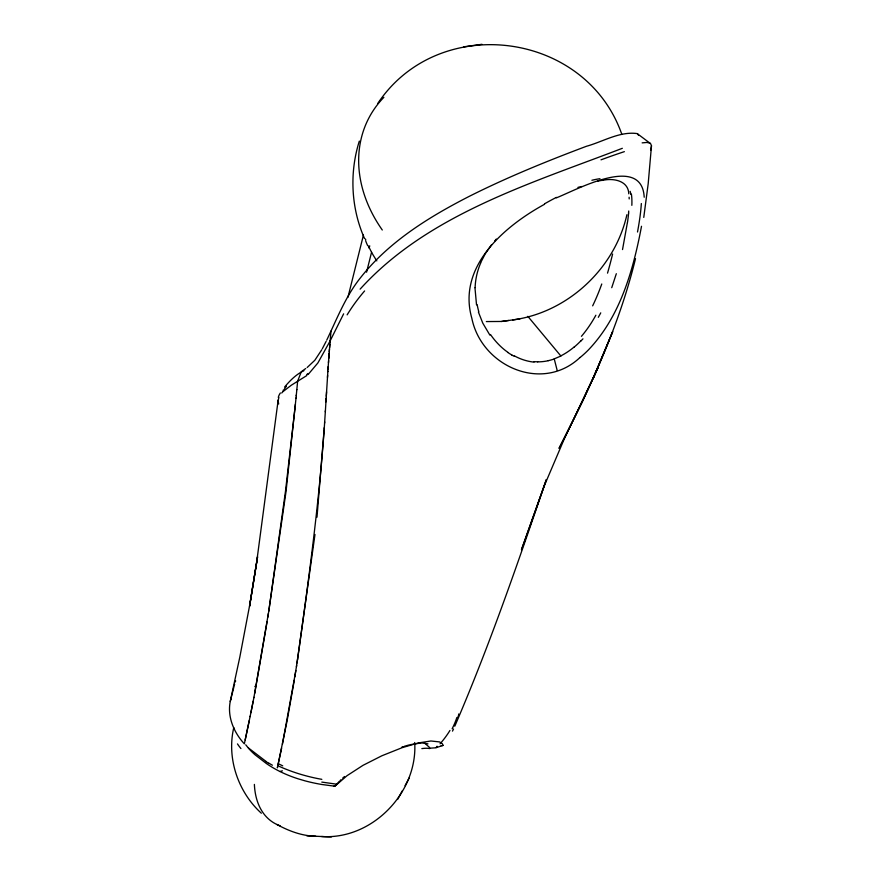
<?xml version="1.0" encoding="UTF-8"?>
<svg xmlns="http://www.w3.org/2000/svg" width="881" height="881" viewBox="0 0 881 881"><rect width="100%" height="100%" fill="white"/><g stroke="black" fill="none" stroke-linecap="round" stroke-linejoin="round"><path stroke-width="1.32" d="M326.741 340.121C337.016 318.669 345.704 296.071 360.792 277.372C389.248 241.449 429.135 216.88 469.441 196.254C507.368 177.213 546.738 161.212 586.438 146.279C602.945 141.731 619.828 131.082 637.238 133.604L650.596 143.636L651.488 145.772L650.696 150.188M474.969 287.823L476.522 304.837M325.948 401.879L326.565 391.836M325.331 411.89L326.168 398.289M326.3 396.208L327.886 371.154M327.468 377.442L327.611 375.35M325.397 410.722L324.593 423.133M328.018 369.062L329.131 353.457M327.842 371.639L328.184 366.562M324.186 429.322L324.682 421.889M324.296 427.593L316.995 517.202M328.459 362.741L328.602 360.637M324.098 430.446C318.592 507.016 308.273 583.134 297.591 659.12M328.756 358.523L330.144 340.771M651.488 145.772L648.196 183.689L643.769 217.409M329.45 349.283L329.252 351.794M329.582 347.621L329.857 344.273M343.634 313.823L330.133 340.914L329.99 342.599M628.737 211L628.538 213.147M331.036 331.025L330.199 340.154M296.831 389.677L297.635 381.143L301.346 371.672L305.729 368.522M296.016 398.19L296.324 395.007M296.236 395.855L296.842 389.556M296.038 397.959L286.006 491.752L267.879 617.196M295.421 404.247L285.51 491.058L268.771 611.337M278.892 397.397L278.121 400.8L278.66 403.983M278.187 399.985L256.635 562.408L249.565 606.326L257.571 556.781L249.984 603.595L239.83 657.039L230.238 701.485C227.188 716.881 233.95 732.662 244.345 743.839L250.193 716.11M314.98 534.481L297.018 662.93M283.197 390.129L283.253 391.318L281.722 393.003M627.382 222.684L622.526 249.565M296.434 666.741L297.602 658.944M268.408 613.297L253.882 697.686M296.622 665.397L294.816 676.949M267.13 621.523L254.708 693.435M295.84 670.551L282.449 744.181M294.32 680.154L287.096 720.845L277.372 767.836L281.623 748.112M641.511 226.285C633.219 270.291 620.202 316.609 588.453 349.867A102.659 76.416 -74.9 0 1 580.039 357.543M253.959 697.3L250.083 716.649M253.199 701.166L250.876 712.773M230.238 701.485L234.005 686.486M249.279 720.526L245.193 739.952M458.715 713.973L458.56 714.689M233.795 727.552C226.538 758.255 238.101 792.129 261.349 813.229M321.565 836.521C372.101 839.967 417.869 792.647 414.709 742.518M347.951 297.304L363.457 234.996M369.139 248.167L369.723 245.832M366.573 272.185L371.562 252.241L368.346 245.986M458.274 715.868L457.823 717.586M359.327 141.081C349.328 172.797 351.001 208.125 364.558 238.564M626.909 214.689C614.806 268.628 567.551 312.7 512.621 319.935M635.498 258.673C619.299 325.265 590.248 387.684 559.039 448.396L582.22 401.978L598.056 367.542L564.17 439.156L544.084 486.29L521.464 549.755L546.275 479.771M234.313 685.363L234.632 684.24M616.326 273.705L611.733 287.691M235.293 681.993L235.634 680.881M546.297 479.749C517.984 562.739 489.506 645.663 454.772 726.23M480.563 262.857L485.255 253.794L491.609 244.654M453.517 729.039L452.482 731.12M326.135 341.376L322.325 348.733M330.122 340.925L317.887 362.939L308.152 374.469M600.754 312.865L598.32 317.314M397.595 799.485L402.287 790.841M405.062 785.676L409.28 777.89M321.741 349.779L314.836 360.263L307.161 367.509M284.607 387.001C289.97 380.636 296.28 374.216 303.912 370.692M377.696 103.54C438.76 11.938 585.656 31.066 621.799 134.253M437.02 746.24L436.073 747.694M360.12 289.144C427.737 214.424 530.659 183.567 622.338 148.305M494.615 241.009L495.177 240.359M495.75 239.72L496.322 239.07M582.958 338.844L580.733 341.2M339.273 781.403L334.934 786.182L347.048 775.676L363.06 765.303L381.936 755.744L402.077 747.705L418.288 742.947L430.93 740.987L439.564 741.923L442.207 743.597L443.143 745.381M340.099 780.566L340.947 779.74M283.253 391.417L291.369 385.184L306.83 375.537M342.698 778.11L344.526 776.524M580.006 357.477C542.289 393.168 481.566 366.375 471.831 318.283C457.008 266.525 504.428 226.23 544.535 204.282M556.34 197.862C576.207 190.087 641.853 153.613 644.209 197.223M436.326 747.617L440.698 746.163M440.72 746.163L442.471 745.601M443.044 745.414L442.372 745.634M401.978 747L403.256 746.603M404.511 746.229L405.745 745.877M406.956 745.535L409.302 744.919M245.744 744.797L248.982 748.795A80.634 41.22 13.2 0 0 255.105 754.841L266.381 763.53A81.272 41.55 13.2 0 0 279.883 771.492L282.416 770.831M577.947 187.389L581.537 186.508M410.436 744.643L421.647 742.892L427.968 743.872M642.15 142.865L646.984 142.447L649.969 143.162M602.461 180.429C612.967 177.819 628.395 180.517 628.781 193.809M481.973 44.303L463.593 46.847M486.345 321.565L501.509 321.466L508.623 320.475M501.509 321.466L519.889 318.922M435.434 747.826L430.346 748.156L424.455 742.936M537.685 361.794L534.095 361.695M276.909 824.484C288.715 830.97 302.128 836.014 315.706 836.234M306.863 835.849L331.388 836.95M336.927 784.211L321.807 782.108M334.505 786.149L333.976 786.094M333.877 786.083L321.752 784.475A92.12 47.089 13.2 0 1 304.958 780.83L298.296 778.87A71.989 36.804 13.2 0 1 282.294 772.637L279.916 771.481M514.185 356.276L511.74 354.988M272.405 765.215L268.859 763.177M265.996 761.404L248.409 747.925M637.503 133.802L638.571 135.355M527.829 316.334L560.9 356.034L554.226 358.864L557.177 370.427M230.844 698.908L231.274 699.503M489.88 335.11L482.777 323.129L478.394 312.028M629.122 197.234L629.199 198.93M376.815 260.875A92.285 55.305 73.1 0 1 371.562 252.241M382.288 230.007A138.945 110.301 28.2 0 1 383.874 97.317M367.63 245.59A32.09 9.273 56.3 0 1 365.692 240.898M365.769 239.907A28.137 7.18 57.7 0 1 365.472 239.048M307.898 373.522A93.309 38.698 82.6 0 1 306.632 374.7M641.335 203.544A91.448 16.596 -73.8 0 1 637.503 232M591.889 180.264A98.43 32.057 -33.2 0 1 599.961 178.7M597.626 181.134A97.791 27.796 -30.8 0 1 602.637 180.275M630.157 191.32A88.287 23.974 -66.2 0 1 630.807 194.36M631.391 194.106A83.816 19.107 -71.2 0 1 631.842 205.339M628.638 212.938A85.457 15.252 -74.9 0 1 627.492 222.486M612.603 254.025A118.329 31.892 -72.8 0 1 607.527 273.132M601.767 283.99A121.457 64.214 -70.7 0 1 592.66 305.85M595.864 315.222A101.491 70.304 -73.1 0 1 581.438 336.322M580.656 341.068A87.759 65.657 -76.5 0 1 573.894 347.323M573.85 347.235A82.935 62.463 -77.1 0 1 560.856 355.858M554.237 358.985A79.543 60.293 -78.1 0 1 548.202 360.67M449.938 730.47A143.889 103.165 1.7 0 1 440.071 743.795M456.865 717.519A126.82 88.507 -5.1 0 1 452.14 728.741M421.845 748.608A77.032 17.124 -31 0 1 429.697 748.586M282.724 765.853A63.179 17.058 20.9 0 1 278.506 763.761M321.829 779.344A92.064 45.074 13.2 0 1 279.277 766.371M268.727 763.276A108.539 70.788 3.8 0 1 266.987 762.219A107.967 66.868 6.3 0 1 265.908 761.47M240.92 748.542A75.193 37.685 15 0 1 237.485 743.916M347.136 314.858A312.568 207.343 3.2 0 1 364.602 290.95M601.018 159.824A134.716 9.317 -23.4 0 1 624.365 151.653M284.1 389.765A208.257 23.622 -22.7 0 1 286.435 386.285M278.297 397.397A290.168 53.334 0.2 0 1 280.378 392.97M280.158 825.816A91.899 56.021 -56.4 0 1 254.378 784.409M254.84 686.662A67.077 39.083 -43.4 0 1 255.556 685.87M548.202 360.736A81.911 61.89 -77.3 0 1 537.674 361.871M534.018 362.135A92.505 69.533 -75.2 0 1 514.361 355.869M511.773 354.933A104.608 78.585 -68.1 0 1 507.83 352.488M507.908 352.356A110.588 83.31 -66 0 1 498.426 344.218A118.605 90.192 -60.7 0 1 490.486 334.516M478.835 311.863A115.675 93.507 -31.7 0 1 477.15 304.639M475.123 287.658A89.697 74.202 -14.5 0 1 480.718 262.89M544.502 203.841A114.123 41.484 -34.1 0 1 556.418 197.377M612.647 331.785L593.056 378.555L612.647 331.785"/></g></svg>
